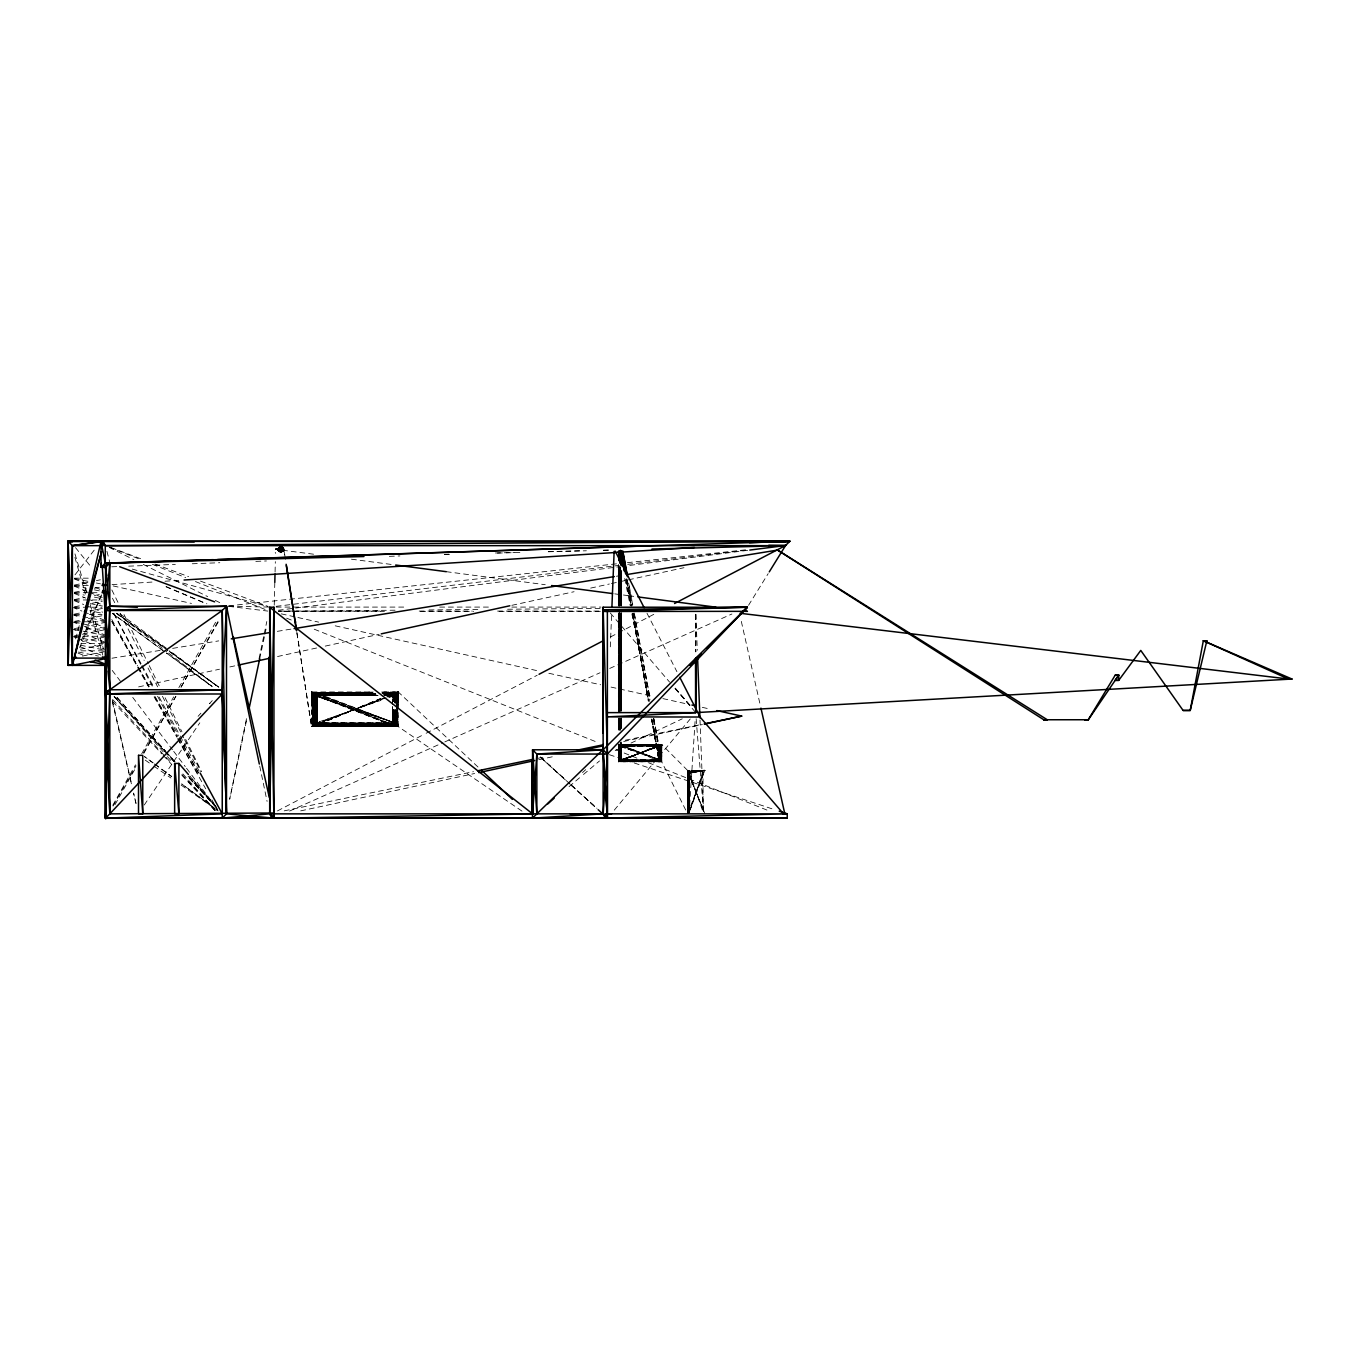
<?xml version="1.0" encoding="UTF-8"?>
<svg xmlns="http://www.w3.org/2000/svg" width="1360" height="1360" viewBox="0 0 1360 1360"><rect width="100%" height="100%" fill="white"/><g stroke="black" fill="none" stroke-linecap="round" stroke-linejoin="round"><path stroke-width="0.75" stroke-dasharray="5 3.75" d="M285.447 559.3L283.815 548.845L281.605 549.627C272.459 546.703 285.039 557.77 282.948 547.332L283.679 549.984L281.707 551.888L277.321 549.491L281.01 552.041L282.387 551.65L282.404 546.873L281.537 548.862L283.662 548.896C282.438 545.343 282.336 550.97 278.783 549.508C276.08 548.029 283.866 548.403 283.781 549.27C283.526 554.064 276.063 551.667 279.089 547.349L278.8 550.936C281.401 544.493 281.945 555.152 282.404 546.873L280.874 549.763L281.775 548.199C288.762 548.862 276.964 555.543 278.749 549.508L281.656 550.137L282.404 546.873L281.35 550.137L282.268 547.111L283.713 549.695L280.347 549.593L281.554 549.593L282.353 546.958C282.217 558.841 284.019 543.813 282.319 551.548L281.724 551.956C275.009 551.48 280.024 546.703 281.877 549.695L283.713 548.845L285.124 558.025M282.302 547.06C283.611 555.815 283.271 540.838 281.724 551.956L281.707 546.686L281.724 551.956L283.39 547.91L281.707 551.871L281.707 546.669L281.01 551.905L279.123 551.174L279.089 547.349C275.893 549.661 283.152 552.687 281.911 549.627L282.863 547.417L283.492 548.607C281.282 554.693 283.152 548.318 280.704 548.76C281.452 554.829 282.013 544.935 283.543 548.607L282.727 550.987L280.313 551.905L279.055 548.148L281.741 547.519L281.622 550.137L281.01 546.584L280.296 551.956L280.347 546.295L281.724 551.956L283.645 549.967L282.965 547.315L282.387 551.65C271.116 549.491 285.243 546.652 282.387 551.65L279.633 551.65L278.358 549.984L279.055 547.315L279.667 551.616L281.554 547.264C285.277 555.373 275.536 551.48 279.055 547.315L280.296 551.939L282.455 551.446L282.931 547.349L283.679 548.556L283.679 550.001L282.965 547.332L282.353 551.616L281.01 551.973L280.296 546.618L279.633 551.684L281.724 551.939L283.781 549.27L282.965 547.332L282.472 550.749L280.296 551.956L278.409 549.984L279.055 547.332L279.633 551.65C281.962 553.061 285.192 548.029 282.404 551.684L281.639 548.114L281.724 551.939L278.426 549.967L279.055 547.332L279.633 551.65L282.268 551.446L283.679 549.27L282.965 547.332L282.931 551.191L283.679 548.556L282.948 547.332L282.387 551.667L283.662 549.984L282.387 551.667L282.404 546.873L282.387 551.667L283.645 549.27L282.948 547.332L282.404 551.65L283.747 549.627L282.931 547.349L283.73 549.695L281.571 548.114L281.741 551.038L279.973 551.072L278.392 549.27L279.072 547.332L279.48 550.817L281.673 551.752L281.707 546.652C277.049 550.188 282.71 553.962 283.611 548.573L282.948 547.332L282.404 551.684L283.39 547.91C286.467 553.86 271.932 543.796 275.536 553.35M281.928 548.114L282.353 551.616L282.37 546.924C282.37 550.766 277.304 548.726 283.781 549.627C279.344 547.604 281.503 551.599 279.48 550.817C277.474 546.601 283.203 547.179 283.679 549.984L283.679 548.556C283.611 552.211 282.506 545.292 279.837 547.247L280.381 551.616L280.398 547.009C282.285 560.388 276.42 542.589 282.489 548.386C282.285 550.477 284.393 550.018 283.679 548.556L283.39 550.647L283.356 547.927C283.611 557.43 282.608 539.155 281.571 551.378C278.732 551.922 279.769 543.83 278.341 550.001L281.588 551.463L281.622 547.009L281.01 551.701L279.242 551.038L278.749 549.882L283.441 549.899L282.778 547.519L281.163 550.137L282.217 547.179L282.183 551.31L279.055 551.225L279.055 547.332L278.63 550.647L281.01 551.769L279.667 551.616L280.313 546.669L281.01 551.956L279.157 551.14L279.055 547.315L278.919 549.831L282.523 550.12L283.679 548.556L283.424 549.916L283.679 548.556L283.407 550.664L282.098 547.4L281.622 550.137L281.418 548.148L281.435 550.137L281.367 548.59L275.757 549.491L279.973 549.525L281.418 548.148L281.69 550.137L281.639 548.131L282.37 551.633L282.914 547.366L283.781 549.695C279.888 550.018 281.996 546.703 281.877 549.627C278.205 551.327 283.951 546.346 283.679 549.27L275.638 549.338L283.781 549.627L281.197 550.137L282.897 547.383C285.26 548.845 280.874 552.432 283.407 547.893C280.432 557.515 287.98 539.733 281.01 552.024L280.313 546.652L279.633 551.684L281.01 551.837L280.568 548.114M282.217 551.378L282.217 547.179L281.282 550.069C281.265 546.992 280.211 549.848 281.282 550.069L281.486 548.114L281.299 550.069L281.758 548.233L281.554 549.644L280.279 549.338L281.707 549.627C281.265 547.451 282.319 547.842 281.01 549.78C280.041 543.915 281.639 556.784 280.942 545.649L282.098 551.157L281.707 548.165L281.316 549.797L279.429 549.338L281.707 549.627C281.486 546.788 280.687 551.191 282.387 546.907L282.37 551.633C282.03 541.195 284.869 553.112 282.727 548.947L282.183 547.247L281.911 550.766L279.973 551.072L278.749 548.675L279.242 547.519L279.973 551.072L281.554 551.293L282.778 547.519L283.186 549.865L280.551 548.845L281.316 549.797L281.826 548.267L282.217 551.378L282.098 547.4L281.554 550.069L281.843 547.757L279.14 548.199L280.432 551.463L282.812 550.307L282.659 547.621L283.696 549.627C277.984 549.27 283.526 547.876 281.843 548.42C281.333 551.582 281.605 545.207 281.877 549.644L283.645 548.896L278.732 547.961L281.18 549.882L281.758 548.216L280.466 549.134L281.724 548.148L281.843 549.627L275.808 549.049L280.687 548.845L281.163 549.831L281.707 548.182L281.129 550.137L281.639 548.131L281.69 550.137L282.217 547.179L282.353 551.548L282.931 547.349C284.478 552.381 282.319 545.343 281.945 549.627L281.911 550.766L278.664 550.63L278.358 548.573C280.296 543.286 279.854 559.079 281.01 547.196L282.047 551.072L281.01 552.041L279.633 546.89L279.004 548.743L283.543 548.607L283.492 549.916L279.004 549.814L282.965 548.148L282.251 550.477L279.82 550.528L279.803 547.179L280.449 551.378L281.554 551.293L278.732 550.596L278.341 548.556L279.106 551.191L279.973 547.485C282.914 552.381 283.594 547.536 283.645 549.967C281.418 542.844 282.081 558.654 281.571 547.179C282.523 559.81 276.097 542.912 279.089 551.191C282.965 544.187 280.687 553.537 281.01 546.516L281.724 551.956L282.404 546.873L281.554 549.644C284.716 554.2 280.126 541.178 279.157 551.14C278.562 546.89 287.198 549.814 282.064 549.627L281.741 547.519L281.911 550.766C274.924 543.762 285.549 551.939 283.696 549.627L281.86 549.644L281.486 548.131L281.316 550.069L281.741 547.519L283.152 549.899L283.492 548.607M282.37 546.924L281.741 549.627L281.673 546.414L281.707 551.905L282.115 545.989L283.288 550.596L282.472 547.808C281.877 556.223 283.747 543.337 283.322 550.613L283.407 547.893L282.897 551.174L282.217 548.029L280.126 547.791C279.055 552.007 282.727 545.751 282.098 551.157L281.503 548.148L281.69 549.882M521.985 811.121L398.259 726.597L393.346 725.73L392.989 709.274M383.095 692.716L393.482 692.682L393.448 700.944L393.482 692.682L382.398 692.92L393.006 692.937L393.006 701.216L393.006 692.937L398.259 691.968L479.995 768.91M397.392 706.503L398.259 726.597L396.627 725.73L396.644 711.314L397.001 725.407L398.259 726.597L398.259 691.968L383.452 691.968M396.644 703.069L396.287 692.937L382.058 692.461L394.638 692.478L394.757 702.661M618.375 749.003L618.375 761.753L661.708 761.753L687.548 813.722L687.548 770.389L661.708 744.43L619.497 744.77L618.919 760.767L661.708 761.753L661.708 744.43L620.075 744.668L619.497 761.447L618.375 761.753L618.375 744.43L660.654 760.087L661.708 761.753L618.375 761.753L660.076 759.968L661.708 761.753L618.953 760.563L620.075 761.549L660.654 761.447L661.708 744.43L618.919 745.45L619.497 760.087L618.375 761.753L618.511 749.054M618.375 719.27L618.375 729.895L618.358 719.44M618.375 710.787L618.409 613.088M618.409 604.588L618.409 564.247M620.058 745.127L620.075 759.968L619.769 761.532L618.375 761.753L618.953 743.648M618.919 728.994L619.089 718.063L619.055 728.688M619.123 612.986L618.936 711.62M619.242 567.919L618.97 606.22L619.191 567.902M619.259 718.454L619.259 729.045L619.072 718.42M619.31 614.482L619.276 711.637L619.208 614.38M619.565 613.054L619.514 711.518L619.378 614.448M661.198 760.563L661.708 761.753L660.654 761.447L660.722 746.028L661.708 744.43L661.708 761.753L660.722 744.923L660.076 759.968L619.769 744.685L619.497 746.13L660.076 759.968L660.484 746.164L661.708 744.43L661.079 761.158L661.708 744.43L660.076 759.968L620.075 744.668L620.075 761.549L620.653 744.77L621.231 760.767L659.6 744.719L659.328 746.164L620.364 760.002L659.77 760.002L660.076 761.549C659.583 727.192 662.966 754.732 658.92 760.767L620.364 760.002L659.906 746.266L660.195 744.719L661.708 744.43L660.076 759.968L619.769 760.002L619.769 745.161L620.075 761.549L620.653 741.914L620.364 761.532L620.364 744.685L659.6 744.719L660.076 761.549L620.075 759.968L618.8 748.323L619.497 761.447L618.596 748.374L618.375 761.753L661.708 744.43L661.708 761.753L660.076 759.968L659.6 744.719L620.364 744.685L620.653 761.447L659.77 760.002L659.906 744.685L620.364 746.215L620.075 744.668L659.906 746.266L661.708 744.43C655.299 745.416 662.133 757.35 659.77 761.532L620.364 761.532L620.364 744.685L659.6 746.249L661.708 744.43L661.708 761.753L653.31 720.103M619.769 730.32L619.786 718.726L619.769 729.3M619.786 711.229L619.82 612.986L619.769 710.277M620.075 761.549L620.075 744.651L619.769 761.532L618.953 760.971L618.953 743.631M620.075 729.861L620.075 718.845L620.075 729.385M620.075 710.838L620.126 613.462L620.075 710.413M620.381 729.912L620.381 718.862L620.364 729.385M620.381 710.923L620.381 613.649L620.364 710.447M620.381 605.404L620.381 567.358L620.364 605.285M620.653 727.804L620.653 718.658L620.653 727.124M620.653 710.838L620.687 613.02L620.653 710.209M620.687 604.775L620.704 570.758L620.653 604.554M618.919 760.767L618.375 744.43L619.259 744.889L619.072 761.158L619.497 744.77L620.075 759.968L619.072 745.059L620.075 759.968L659.498 760.087L659.77 761.532L659.6 744.719L659.073 760.376L621.078 761.158L621.078 742.118L620.364 761.532L620.653 744.77L659.073 746.028L659.498 761.447L620.891 761.328L620.653 744.77M620.891 727.923L621.112 718.267M620.891 710.94L620.908 612.969M621.265 605.829L621.112 570.775L621.231 604.571M621.231 728.603L621.231 718.08L621.078 726.733M621.248 612.799L621.197 710.243L621.129 613.02M620.704 742.39L620.653 761.447L620.891 760.206L659.498 760.087L659.26 761.328L620.891 761.328L621.078 745.059L659.073 744.923L659.073 761.158L620.891 761.328L620.891 744.889L659.328 744.804L659.6 746.249M704.854 813.722L687.548 770.389L704.854 770.389L689.282 772.378L687.973 811.274L687.973 771.273L704.854 770.389L688.534 773.245L688.738 770.967L688.925 811.087L687.548 770.389L689.316 772.089L687.854 811.512L687.548 770.389L689.282 771.783L687.735 812.09L687.548 770.389L704.854 770.389L689.316 812.09L687.854 771.511L704.854 770.389L688.33 811.75M689.214 811.512L689.078 771.273L687.854 771.511L689.282 812.396L689.316 772.089L704.854 770.389L688.33 773.211L688.534 810.934L688.534 770.933L688.143 811.087L689.078 772.905L704.854 770.389L689.078 771.273L687.548 770.389M281.503 548.182L281.639 550.137C280.823 547.009 282.54 549.678 279.905 549.899C281.86 549.321 281.639 546.805 281.299 549.882L281.503 548.148L281.418 550.069C281.741 547.485 280.415 548.93 281.367 550.069L281.639 548.148L281.588 550.069C279.259 545.972 286.892 549.95 275.791 549.457C281.333 550.324 282.098 546.193 282.472 550.749L282.166 547.774C282.081 549.066 279.803 548.165 281.69 550.137M279.905 548.964L281.163 550.137C280.534 547.009 283.985 549.321 278.732 549.066C273.972 552.823 282.863 542.555 279.735 551.497L278.698 550.613C275.774 548.148 283.067 548.947 281.588 549.644L277.1 549.049L280.347 548.964L279.82 550.528L282.047 551.072L282.047 547.485C273.649 554.472 283.696 543.983 282.047 551.072L280.279 551.038L280.347 547.689L280.381 551.616L280.432 547.094C280.228 551.888 281.367 548.862 281.384 548.233C281.316 552.806 281.044 545.02 281.554 550.069L281.418 548.165L280.5 549.695L280.432 547.094L279.888 551.225L280.279 547.519C285.124 549.661 281.027 550.664 282.166 548.947L282.523 550.12L279.004 549.814L279.837 547.247L281.01 551.446L282.047 547.485L282.54 550.817L283.407 547.893L282.965 551.225L282.472 547.808L283.169 550.528C282.778 547.145 283.05 553.01 279.531 550.171C279.191 540.617 281.826 560.286 280.432 547.094L279.973 551.072L279.208 548.233L282.217 548.029L280.126 547.791L281.01 551.361L281.367 548.199L281.418 549.508L281.792 548.488L275.791 549.491L281.877 548.845L282.251 550.477L279.837 549.219L275.706 549.457L279.463 549.066L279.973 551.072L280.109 549.032L281.809 549.627L282.166 547.774M283.39 550.647L282.931 547.349L282.523 550.12L279.973 547.485C278.188 554.183 278.783 547.247 281.588 549.695L280.279 549.066L281.605 549.627L281.282 548.318L281.537 549.576L280.5 549.559L280.466 547.264L280.551 549.729L281.588 549.644L281.265 548.318L280.432 551.463L279.14 548.199L279.123 551.174C279.004 542.164 276.624 556.529 279.191 547.468L279.701 551.548L279.633 546.907L280.364 551.684L280.347 546.805L281.01 551.99L281.724 546.601L281.877 549.627M281.163 549.882L281.01 547.196L281.214 549.644M281.163 548.692L280.5 549.695C285.43 549.678 273.853 547.638 280.177 550.8L282.047 551.072L281.741 547.519L281.911 550.766M282.115 546.584L281.707 551.888L281.741 548.25L281.367 549.423C281.401 547.553 279.922 550.29 281.333 549.1C280.483 547.536 281.214 553.01 279.055 550.409C277.372 548.369 279.055 549.049 275.74 549.457C280.126 550.052 279.99 547.825 280.857 549.865L281.299 548.335L281.316 550.069C284.07 547.655 274.839 548.998 278.698 550.613L279.769 551.446L279.735 547.06L279.055 551.242C276.386 547.995 282.506 548.165 281.435 550.137L281.571 548.131C281.69 550.834 279.123 547.672 283.628 549.015L280.908 548.913L281.741 548.233L281.503 550.137L281.792 548.488L279.497 549.508L279.293 547.57L279.803 551.378L278.613 547.893L279.837 549.457L281.605 548.794L279.497 549.508L278.851 548.029L279.769 551.446L279.701 547.009L278.698 550.613C275.009 547.213 281.503 551.055 281.265 548.488C282.166 547.706 279.956 550.732 281.401 548.658C282.115 548.913 278.766 550.63 281.843 547.757L281.69 551.82L280.942 546.584L280.109 549.406L277.287 549.049L278.341 548.59L278.664 550.63L280.279 549.1L279.497 550.443L280.449 551.378L280.398 547.009M281.639 551.616L281.724 546.601L281.01 552.024L281.01 546.516L280.296 551.956L279.633 546.907L279.089 551.191L278.63 547.91L278.341 550.001L281.758 548.539M397.545 709.886L397.001 723.826L398.259 726.597L311.576 726.597L312.97 723.826L314.993 723.044L394.995 723.044L397.001 723.826L398.259 726.597L314.993 726.189L312.749 725.033L313.344 692.886L373.269 692.104M620.738 727.583L620.755 719.117M620.772 710.651L621.027 613.292M621.044 604.826L621.129 570.962M659.498 760.087L620.891 761.328L620.942 742.254M620.976 727.43L621.01 718.964M621.027 710.481L621.299 613.054M621.316 604.571L621.418 570.69M621.265 743.92L621.231 760.767L658.733 745.484L653.769 718.573M621.214 728.297L621.231 718.063M621.231 711.365L621.554 613.343M621.384 605.557L621.639 571.234M687.854 771.511C688.602 776.951 701.811 767.856 704.854 770.389L687.854 771.511L687.769 811.784L689.316 772.089L703.63 770.967M687.854 810.594L687.973 771.273L689.231 810.339M689.214 812.668L689.214 771.511C685.508 772.99 690.914 773.449 687.854 772.667L703.443 771.086L687.735 772.089L687.548 811.631M281.486 550.069L281.758 548.233C284.087 550.681 270.334 548.182 278.766 549.032C276.879 547.842 278.46 552.84 279.106 547.366L279.072 551.225L278.664 547.927L279.293 550.987L279.497 549.049L275.689 549.406L278.341 548.59L278.851 550.528L278.732 547.961L278.409 549.984L279.208 548.233L279.548 550.749L282.047 551.072M280.942 546.584L280.313 551.888L279.667 546.958L279.735 551.497L279.242 547.519L278.817 549.491L277.491 549.525L280.279 549.525L281.843 547.757C277.457 550.732 283.101 548.726 280.551 548.845L281.282 549.746L281.367 548.199L281.265 549.525L276.063 549.525L279.497 549.1L280.279 551.038L280.347 547.689L280.177 550.8M279.735 551.497L279.072 547.332L278.596 549.916L279.055 547.315L279.055 551.225L278.698 547.944L278.613 550.664L278.392 548.573L277.78 549.797L278.834 549.151L275.791 549.066L279.446 549.1L280.568 550.953L280.602 548.709L280.602 549.678L281.707 548.947L279.905 549.508L280.279 547.519M280.857 549.882L281.01 548.675L281.741 551.038M281.486 548.131L281.588 549.27M282.166 550.783L282.965 547.332L282.948 551.225L283.679 548.556L281.877 549.695M296.888 632.944L311.576 726.597L316.999 725.407L393.346 725.73L393.414 709.461M381.599 692.053L398.259 691.968L397.307 724.608L398.259 726.597L396.151 725.985L396.219 711.603M619.055 711.263L619.395 612.833M619.412 605.013L619.548 566.78M704.854 770.389L689.282 771.783L689.078 812.906L687.973 771.273L687.854 811.512L688.143 771.086L689.044 810.815M687.973 772.905L689.078 772.905L688.143 773.092L688.33 770.967L688.925 813.093L688.925 771.086L687.973 772.905L688.33 810.968L688.925 773.092L688.738 810.968M280.347 548.964L280.449 547.179L280.466 551.293C281.078 544.765 276.811 551.667 278.035 548.624C280.636 550.749 280.364 547.808 280.721 549.78L280.823 549.015M282.965 548.148L283.033 550.443L282.591 548.624C278.562 551.412 278.528 550.001 279.548 547.808L279.65 551.633L279.65 546.924L280.313 551.871L280.364 546.873L280.432 551.463L279.973 549.1L279.82 550.528M393.992 700.893L394.043 692.529L383.52 692.546M653.599 718.59L658.733 745.484L621.078 761.158L620.891 746.011L659.328 744.804L659.328 746.164L620.364 746.215L620.653 760.087L659.498 761.447L659.6 744.719M688.33 770.967L687.973 811.274L688.143 771.086L688.925 811.087M688.534 813.246L688.534 770.933L688.908 810.985M688.738 811.104L688.738 773.211M279.004 548.743L279.548 547.808C278.664 549.678 274.669 550.579 279.055 548.148L279.548 550.749L279.922 547.4M313.548 554.2L275.638 549.338L278.341 548.59L275.74 549.457L279.48 549.525L276.726 549.032L278.341 548.556L278.409 549.984L278.613 547.893L279.123 551.174L278.477 548.607C277.848 550.392 276.947 548.335 278.834 549.457L279.497 548.114L279.548 550.749C278.596 542.81 280.738 554.795 278.936 549.27L283.016 548.743L282.931 551.191L282.863 547.417L282.251 550.477M280.942 545.989L283.322 550.613L283.237 547.995L283.288 550.596C283.084 546.737 276.811 553.146 279.293 547.57L280.313 551.905L280.347 546.805L280.364 551.684M281.35 550.069L281.554 547.264L281.01 551.973M296.888 632.485L311.576 726.597L312.749 725.033L312.97 693.209L311.576 691.968L311.576 726.597L398.259 726.597L396.627 723.503L397.29 710.889M397.001 710.736L396.151 723.248L398.259 726.597L395.59 726.138L394.995 723.044L311.576 691.968L312.749 694.416L312.749 725.033L398.259 726.597L394.995 723.044L311.576 691.968L312.749 693.6L311.576 726.597L312.97 725.407L311.576 691.968L317.22 693.6L316.999 725.407L393.839 725.985L394.502 710.413L394.995 726.189L312.97 725.407L311.576 691.968L372.895 691.968M392.87 709.614L392.989 725.407L316.625 725.73L316.149 692.631L372.98 692.563L314.993 692.427L313.82 723.248L313.344 725.73L311.576 726.597L313.82 725.985L314.381 723.095L315.588 692.478L371.756 692.478M312.749 725.033L314.381 726.138L314.993 723.044L313.82 695.368L313.344 692.886L311.576 691.968L314.993 723.044L393.839 725.985L393.941 709.41L393.839 725.985L316.149 725.985L314.381 692.478L312.97 725.407L312.97 693.209L315.588 726.138L394.995 726.189L397.307 724.608M394.009 699.516L394.043 692.529L393.006 695.164L387.124 697.34M372.572 692.665L316.149 692.631L316.149 725.985L394.4 726.138L394.502 711.416M394.57 703.001L394.638 692.478L393.55 701.386M396.661 710.651L394.995 726.189L314.993 723.044L312.749 693.6L398.259 726.597L397.001 723.826L396.627 725.73L396.151 723.248L395.59 726.138L395.709 709.75M395.76 701.556L395.794 692.682L398.259 691.968L397.239 725.033M618.953 760.971L619.072 745.059L620.075 759.968L619.497 744.77L619.259 761.328L618.953 745.654M621.078 761.158L621.078 745.059L658.903 745.076L620.891 744.889L621.078 761.158L621.197 745.246L659.073 746.028L620.891 760.206L621.231 745.45L658.903 745.076L659.073 746.028L620.653 760.087L659.328 746.164L659.073 744.923L621.078 745.841L620.891 761.328M651.525 718.964L658.92 760.767L659.073 744.923L659.26 761.328L659.073 760.376L620.891 760.206L658.903 745.875L621.078 745.059L658.903 745.875L621.078 760.376L659.073 761.158L659.26 760.206L659.498 761.447L659.77 760.002M619.769 746.215L660.076 759.968L620.075 746.249L659.906 746.266L661.708 744.43L660.365 761.532L660.484 744.804L660.722 746.028M688.925 813.093L689.214 771.511L689.282 811.784L687.735 772.089L689.282 771.783L689.316 809.999L695.249 718.845M279.854 550.783L279.973 547.485L281.01 551.361C281.554 546.737 275.995 551.259 278.341 548.59L277.661 549.644L278.341 548.59C280.398 549.933 272.442 549.695 278.341 548.59L277.78 549.797L277.95 548.964L275.638 549.338L278.018 549.576L278.392 548.573L278.477 549.95L278.341 548.556L278.358 549.984C278.137 546.975 277.508 551.31 278.341 548.59L278.426 549.967L278.358 548.573M394.587 701.964L394.638 692.478L394.094 699.805L394.043 695.572L398.259 691.968L397.63 707.897M395.131 709.852L394.995 726.189L316.149 725.985L316.625 692.886L372.708 692.733M395.199 701.692L395.233 692.529L398.259 691.968L397.443 708.849M688.534 773.245L688.534 770.933L688.738 813.212L688.925 771.086M279.055 551.242L279.055 547.315L278.987 550.443L278.528 548.607L277.95 549.593L278.698 549.151L275.706 549.1L277.865 549.593L276.454 549.049L278.035 549.525L277.95 548.658L278.239 549.967L278.239 548.59L277.236 549.491L278.239 548.59L278.834 549.457L278.987 548.114L282.523 550.443L282.727 547.57M279.089 547.349L278.664 550.63L278.613 547.893L278.732 550.596L278.528 548.607L279.14 550.358L282.591 548.624L279.769 548.08L282.489 548.386L282.54 549.627L283.662 548.896L283.016 549.814L283.781 548.947L283.679 549.984L283.662 548.573L283.679 550.001L280.942 545.649M280.126 547.791L282.489 548.386L279.497 548.437L279.48 550.817L278.851 548.029L279.123 551.174M396.304 710.617L394.995 723.044L314.993 723.044L313.344 692.886L312.97 725.407L313.344 692.886L313.344 723.503L311.576 691.968L313.82 695.368L394.995 723.044L394.4 726.138L316.625 725.73L316.625 692.886L375.751 694.399L313.82 695.368L314.993 726.189L315.588 723.095L380.8 700.434M371.62 693.243L316.999 693.209L316.625 725.73L316.999 693.209L371.892 693.005M618.732 730.014L618.851 719.423M618.936 710.974L620.041 613.632M620.517 571.302L620.143 605.166L620.143 567.103L620.075 605.03M658.92 760.767L659.073 744.923M688.33 810.968L688.738 770.967L688.738 813.212M275.706 549.457C281.027 549.372 274.89 549.032 277.049 549.491L278.698 549.219L275.672 549.219L278.086 549.525L277.95 548.658L278.035 549.933L278.341 548.59L275.672 549.406L278.018 549.049L278.137 549.967M279.65 551.633L280.33 546.737L280.33 551.82L279.633 546.907L279.633 551.684L279.361 547.621L278.919 550.494C278.715 548.556 281.571 548.828 280.466 551.293L280.432 547.094M316.625 725.73L317.22 693.6L371.688 693.345M619.072 760.376L619.259 744.889L620.075 759.968L618.953 745.246M280.857 548.675L280.619 549.729L280.704 548.76M281.656 546.873L281.724 551.956L281.707 546.363M282.863 551.14L282.914 547.366M375.326 694.824L314.993 692.427L314.381 726.138L313.82 692.631L313.344 725.73L311.576 691.968L314.381 723.095L394.995 723.044L396.066 706.707M620.653 761.447L620.891 744.889L620.653 746.13L659.073 746.028L659.328 744.804L659.26 761.328L651.814 719.712M277.865 549.525L275.672 549.151L278.035 549.933L278.035 548.624M312.97 694.79L314.993 723.044L313.82 692.631L313.344 725.73L313.344 692.886M619.259 761.328L620.075 744.668M313.82 692.631L314.381 726.138L314.993 692.427L394.995 723.044L395.709 710.957M314.993 692.427L314.993 726.189L315.588 692.478L376.635 694.773M619.769 744.685L619.497 760.087L619.259 746.011M276.777 549.219L275.791 549.491L277.848 549.508L275.74 549.457L277.236 549.066M313.82 725.985L314.381 692.478M314.993 726.189L315.588 695.521L376.635 695.436M274.244 605.115L274.805 582.352M275.077 571.999L275.332 561.646M280.585 548.845L281.01 551.531M395.641 701.573L396.287 692.937L398.259 691.968L397.392 708.781M660.365 761.532L660.365 760.002L661.708 761.753L660.654 760.087L660.892 761.328L661.708 744.43L660.076 761.549L660.195 744.719L660.365 761.532L661.708 744.43L660.076 761.549L652.307 720.12M279.905 549.899L279.973 547.485L280.279 551.038M283.56 548.947L283.271 549.27M277.151 549.27L276.403 549.27M312.97 693.209L314.993 723.044L314.381 695.521L394.995 723.044L395.335 711.195M395.624 701.335L395.794 695.419L398.259 691.968L388.416 695.895L392.394 694.45L393.006 692.937C392.343 697.731 398.412 695.198 398.259 691.968L397.273 707.965M280.721 549.457L280.585 548.709M280.653 549.134L280.602 549.729M283.628 549.015L282.438 548.947L283.101 548.063L283.101 550.494M282.523 550.12L283.237 547.995L283.135 549.763M278.783 547.995L279.888 551.225L279.854 547.774M279.429 549.933L279.497 548.114L279.531 550.171L279.497 548.437L282.591 548.624L279.14 548.199L279.412 550.868L279.548 547.808L279.191 551.089L279.837 547.247L280.33 551.82L280.313 546.363M282.387 548.947L283.101 548.063L282.608 550.868L282.54 547.74M610.317 646.833L611.677 612.884M282.931 548.947L283.186 548.692M377.4 695.572L314.993 695.572L394.995 723.044L395.539 711.093M395.998 701.131L396.287 692.937L396.746 702.984M281.299 549.882L281.35 548.845M396.474 711.382L396.627 725.73L397.341 710.957M396.168 702.899L396.644 694.841L398.259 691.968L397.137 708.645M395.437 710.396L396.151 725.985L397.137 709.971M660.365 760.002L660.654 761.447L661.708 744.43M396.202 704.667L396.644 693.26L398.259 691.968L397.001 708.05M377.077 695.555L315.588 695.521L394.995 726.189L395.42 709.784L395.59 726.138L396.848 710.056M396.831 708.56L398.259 691.968L396.882 694.45L396.933 708.9M396.525 708.543L398.259 691.968L396.287 695.164L396.253 703.375L396.287 692.937M280.517 549.406L280.568 550.953L280.483 549.576M283.356 547.927L282.965 551.242L282.965 547.315M316.625 692.886L315.588 726.138L316.149 723.248L381.582 699.703M375.7 693.634L317.22 693.6L316.999 725.407L315.588 692.478L315.588 726.138L316.149 692.631L376.38 694.62M394.128 700.927L394.043 692.529L393.482 695.419L393.482 692.682L393.482 695.419L389.521 696.847M394.723 701.947L395.233 692.529L395.352 703.035M375.649 694.178L316.999 693.209L316.999 725.407L392.751 725.033L392.683 707.71M385.169 698.071L316.625 723.503L316.149 725.985L316.625 695.113L393.839 725.985L393.652 709.325L393.839 723.248L392.751 725.033L317.22 725.033L316.149 723.248L393.839 723.248L394.196 708.271M317.22 693.6L375.632 693.94L317.22 694.416L317.305 724.608L392.989 725.407L393.346 723.503L316.625 723.503L392.989 725.407L393.839 723.248L315.588 723.095L394.4 726.138L394.4 723.095L394.995 726.189L394.808 709.886M393.176 709.325L393.346 725.73L393.839 723.248L316.625 723.503L392.989 723.826L393.346 725.73L316.999 694.79L375.819 694.824M395.964 709.682L396.151 725.985L396.627 723.503L397.001 725.407L397.239 724.2M661.198 760.971L660.484 744.804M386.818 697.068L392.632 694.841C394.026 691.305 389.946 699.176 384.693 695.181L393.006 695.164L384.693 694.892M659.073 746.028L621.197 745.246L658.784 745.688L621.197 760.563L658.954 760.971L651.559 719.389M660.195 744.719L660.654 761.447L660.892 760.206L661.708 761.753M246.5 718.658L229.653 799.255L246.908 718.726M259.029 658.733L263.772 636.004M264.214 633.947L266.798 621.537M259.692 658.835L264.537 636.123M264.979 634.049L266.747 625.787M282.778 550.001L283.237 547.995L282.863 549.627L283.016 548.743L279.208 548.233M279.548 549.219L282.489 548.386M75.599 638.911L80.087 622.642M703.069 771.783L689.979 810.152L703.052 772.089L703.018 811.903L689.316 772.089L703.154 771.511M282.591 549.933L283.016 548.743M382.126 693.26L392.632 693.26L392.632 694.841L384.234 694.824L392.632 694.841L393.482 692.682M79.713 647.734L101.66 594.813M81.243 640.492L101.49 594.575M112.795 805.256L135.507 764.83M141.712 753.797L173.706 696.847M178.874 687.65L217.073 619.667M114.988 804.678L135.643 767.924M143.905 753.219L175.899 696.269M181.067 687.072L219.266 619.089M113.033 806.072L136.051 765.816M143.378 753.015L175.797 696.32M181.033 687.174L219.725 619.48M384.88 697.816L316.999 723.826L392.989 723.826L392.989 725.407L316.999 723.826L392.751 725.033L392.547 706.197M621.078 745.059L621.197 760.971L659.073 761.158L621.078 760.376L658.784 745.688L620.891 746.011M748.527 605.319L768.162 573.648M144.279 804.984L199.801 722.823M75.004 574.838L95.812 548.08M614.295 810.118L690.234 718.981M396.882 694.45L396.287 695.164L396.644 693.26L397.307 704.497M198.084 716.312L200.923 713.167M212.279 700.604L209.44 703.749L212.279 700.74M582.505 772.565L585.701 769.675M569.041 786.658L581.876 775.829M583.474 774.486L599.505 760.954M277.457 810.917L424.252 734.23M426.139 733.261L537.166 675.257M610.572 636.922L655.741 613.326M615.179 750.567L682.244 718.828M289.595 811.053L442.867 742.781M444.805 741.914L599.998 672.775M609.705 668.44L731.918 613.989M279.497 548.437L279.803 551.378L279.548 547.808M380.851 698.411L317.305 724.608L317.305 694.008L375.717 693.719M388.552 695.232L392.394 693.634L392.632 694.841L384.251 694.79M380.766 698.819L317.22 725.033L317.305 694.008L375.649 694.042M380.783 698.751L317.305 724.608L392.683 724.608L392.53 708.101M311.576 726.597L380.528 699.04M392.683 724.608L317.22 724.2L380.834 699.04M388.705 697.68L394.638 695.623L388.399 695.623L392.632 693.26L382.16 693.311M138.618 686.885L219.487 669.222M229.857 666.944L236.079 665.584M277.542 656.523L316.948 647.921M325.244 646.102L379.151 634.321M511.87 605.319L574.073 591.719M590.665 588.098L609.331 584.018M611.405 583.559L683.978 567.698M300.713 810.866L474.623 773.5M538.815 759.713L553.299 756.585M623.696 741.472L702.372 724.557M284.24 810.849L473.467 771.664M537.931 758.302L546.244 756.585M625.26 740.231L702.202 724.285M74.392 585.038L88.4 582.216M96.39 580.601L100.402 579.785M74.392 592.297L86.394 589.883M94.401 588.268L100.402 587.061M74.392 599.573L84.388 597.55M94.401 595.527L100.402 594.32M74.392 606.832L82.399 605.217M92.395 603.194L102.391 601.188M74.392 614.091L82.399 612.493M102.391 608.447L90.389 610.878L102.391 613.292M74.392 621.367L80.393 620.16M88.4 618.545L102.391 615.706M74.392 628.626L82.399 627.011M84.388 626.62L108.392 621.775L74.511 621.775M74.392 635.902L80.393 634.678M82.399 634.287L108.392 629.034L74.511 629.034M82.399 641.546L104.397 637.109M80.393 649.213L104.397 644.368M82.399 656.081L104.397 651.644M687.854 811.512L687.973 771.273L687.769 811.784L687.735 772.089L689.282 771.783L689.282 812.396M111.962 658.223L160.106 650.403M172.652 648.363L218.705 640.883M277.321 631.346L291.958 628.966M616.403 576.249L624.784 574.889M278.256 610.266L619.293 566.729M629.816 565.386L747.694 550.341M276.148 606.322L619.293 565.352M627.708 564.349L747.694 550.018M228.735 605.863L616.845 563.788M627.402 562.649L747.626 549.61M112.064 584.613L152.303 582.046M165.002 581.23L181.951 580.159M111.741 566.797L118.099 566.559M128.69 566.151L175.321 564.4M192.27 563.771L219.81 562.717M255.833 561.374L266.441 560.966M389.351 556.342L399.942 555.934M444.601 554.302L448.834 554.2M495.431 552.993L514.505 552.5M548.386 551.616L580.159 550.8M603.449 550.205L611.915 549.984M444.465 554.438L452.931 554.234M497.403 553.078L520.71 552.483M548.25 551.769L586.364 550.783M603.313 550.341L611.728 550.069M621.18 741.948L621.197 760.971L658.954 760.563L658.903 745.076M395.063 610.215L278.324 611.303L384.455 611.337M429.046 609.943L479.978 609.467M507.586 609.229L600.967 608.379M392.462 704.378L392.326 694.042L383.996 694.042L392.394 694.45L384.03 694.484L392.394 694.45L392.632 693.26L392.666 699.448M375.751 694.892L316.999 694.79M376.38 695.215L316.149 695.368L394.4 726.138L394.213 709.325M74.511 578.17L89.335 578.17M74.511 585.446L89.335 585.446M74.511 592.705L99.926 592.705M74.511 599.964L102.034 599.964M74.511 607.24L102.034 607.24M276.199 607.087L405.688 607.087M439.654 607.087L488.478 607.087M511.819 607.087L600.967 607.087M279.446 611.082L294.27 611.082M296.395 611.082L383.214 611.082M419.22 611.082L472.158 611.082M497.573 611.082L599.216 611.082M420.546 611.337L473.62 611.337M499.086 611.337L600.984 611.337M74.511 614.499L80.869 614.499M89.335 614.499L102.034 614.499M74.511 636.293L108.392 636.293M80.869 643.569L104.159 643.569M80.869 650.828L104.159 650.828M383.639 695.147L394.043 695.572L385.067 695.096M387.685 695.572L394.043 695.572M317.22 724.2L392.751 724.2L316.999 723.826M621.197 760.971L658.954 760.971L621.231 745.45L658.733 745.484M384.523 695.164L393.006 695.164M314.993 695.572L377.876 695.606M394.638 695.623L388.348 695.623L392.326 694.042L383.979 693.991M315.588 695.521L377.995 695.606M620.364 746.215L659.906 746.266L659.906 744.685L660.195 746.249M621.078 760.376L658.954 760.563M384.064 694.399L392.394 694.45L384.03 694.314M375.87 694.739L317.22 694.416L375.7 694.45L317.305 694.008L392.751 725.033L392.496 706.435M621.197 760.563L658.954 760.971M228.684 606.135L269.824 607.087M620.891 760.206L659.073 760.376M384.183 694.62L392.632 694.841M228.684 606.339L267.767 611.082M351.458 559.198L391.493 564.468M446.25 571.676L545.241 584.715M614.754 593.861L633.709 596.36M74.392 578.578L88.4 581.4M96.39 583.015L100.402 583.831M74.392 585.837L86.394 588.268M94.401 589.883L100.402 591.09M74.392 593.113L84.388 595.119M94.401 597.142L102.391 598.757M74.392 600.372L82.399 601.987M90.389 603.602L102.391 606.033M74.392 607.648L82.399 609.263M74.392 614.907L104.397 620.959M74.392 622.166L104.397 628.235M74.392 629.442L104.397 635.494M74.392 636.701L104.397 642.753M80.393 645.184L104.397 650.029M78.404 652.052L98.396 656.081M281.299 613.853L295.817 617.066M297.891 617.525L318.631 622.132M335.223 625.821L538.475 670.973M548.845 673.268L600.695 684.777M611.065 687.089L652.545 696.303M662.898 698.598L689.86 704.599M702.304 707.353L708.526 708.73M113.169 585.939L191.471 603.432M132.226 569.092L267.801 606.526M609.382 754.715L775.234 809.88M111.35 547.723L143.038 559.589M154.921 564.043L188.598 576.657M200.498 581.111L267.852 606.339M286.62 618.171L296.48 622.115M314.228 629.204L598.281 742.679M616.029 749.768L769.896 811.24M109.31 547.06L140.641 559.606M152.388 564.315L185.657 577.626M195.449 581.553L267.869 610.555M74.29 578.935L87.55 584.29M95.132 587.35L100.81 589.645M74.29 586.211L87.55 591.566M89.454 592.331L102.714 597.669M74.29 593.47L85.663 598.06M87.55 598.825L102.714 604.945M74.29 600.729L83.759 604.554M85.663 605.319L102.714 612.204M72.403 607.24L81.872 611.065M83.759 611.83L104.601 620.245M72.403 614.499L79.968 617.559M87.55 620.619L104.601 627.504M72.403 621.775L78.081 624.07M85.663 627.13L104.601 634.763M72.403 629.034L76.194 630.564M83.759 633.624L104.601 642.039M72.403 636.293L76.194 637.823M78.081 638.588L104.601 649.298M79.968 646.629L100.81 655.044M78.081 653.123L85.663 656.183M166.175 586.636L206.873 603.806M166.039 586.789L204.799 603.126M109.191 547.4L133.824 559.691M143.293 564.434L207.689 596.615M215.271 600.406L220.949 603.245M145.231 760.121L152.065 764.881M153.782 766.071L170.901 777.988M181.169 785.128L217.107 810.152L181.662 783.921L217.175 810.135M116.637 613.292L167.739 650.284M169.439 651.508L218.824 687.276L169.439 650.522M164.747 651.797L112.336 613.326L164.747 651.865M154.615 764.048L171.513 776.458M154.734 764.065L171.598 776.509M120.054 613.819L167.739 649.247M116.535 613.462L166.872 651.814M168.555 653.089L212.16 686.324M569.976 783.955L539.92 756.823L569.755 783.938M570.758 784.652L596.955 808.299M571.319 785.366L596.411 808.146M540.396 756.925L565.369 779.739M571.608 785.451L596.598 808.282M112.778 701.675L161.738 753.831M163.183 755.361L171.819 764.558M181.9 775.302L215.033 810.594M112.778 699.669L164.628 755.837M166.056 757.333L171.819 763.64M181.9 774.469L215.033 810.458M168.164 755.191L114.104 696.507L166.039 754.987M114.24 696.507L168.232 755.191M116.943 697.595L168.164 754.154M169.592 755.735L175.287 762.008L166.804 752.522M188.088 776.152L216.546 807.585L189.55 777.682M117.079 697.459L165.393 750.941M167.433 756.568L171.649 761.311M182.886 773.925L215.203 810.22M610.283 612.986L669.579 682.091M675.189 688.109L690.506 705.806M675.257 688.313L690.455 705.942M675.002 688.415L695.657 712.487M75.514 547.638L91.273 567.137M398.259 726.597L395.59 723.095L395.59 726.138M112.234 670.429L122.485 683.927M132.736 697.408L172.431 749.7M173.723 751.4L185.249 766.581M186.524 768.264L215.985 807.058M111.996 621.316L149.651 687.174M154.87 696.32L177.888 736.559M178.942 738.378L198.815 773.143M111.775 621.52L136.646 665.499M137.581 667.488L149.022 687.565M154.088 696.898L176.868 737.205M177.837 739.194L205.717 788.834M211.905 799.867L218.11 810.9M111.775 619.497L137.581 665.907M138.618 667.76L148.937 686.324M155.125 697.459L176.8 736.44M177.837 738.293L198.492 775.421M214.999 805.12L218.11 810.696M113.985 613.513L141.049 663.595M142.052 665.448L154.071 687.718M159.086 696.983L179.129 734.094M180.132 735.947L199.172 771.188M113.815 613.734L140.658 664.36M141.661 666.23L152.609 686.851M157.573 696.235L178.466 735.607M179.452 737.494L199.359 774.996M647.003 613.258L676.906 671.67M112.455 598.213L115.328 603.874M120.139 613.309L144.177 660.45M148.019 667.998L157.641 686.851M162.452 696.286L183.6 737.783M184.569 739.653L200.923 771.715M111.843 589.951L118.388 603.194M123.998 614.55L148.308 663.731M149.243 665.618L159.528 686.443M165.138 697.782L181.951 731.833M185.691 739.415L201.586 771.579M687.735 772.089L704.072 811.835L687.769 771.783L687.735 812.09M74.97 553.894L86.513 592.399M90.168 604.554L103.53 649.145M74.919 557.43L85.374 594.082M90.032 610.368L102.816 655.18M278.936 549.27L279.004 549.814M106.93 551.31L109.973 562.938M112.37 702.202L131.631 784.805M112.336 699.941L131.75 784.754M741.319 621.401L760.461 706.044M259.743 766.105L267.087 801.397M624.716 578.493L630.19 605.557M631.873 613.887L649.519 701.352M396.882 693.634L396.967 704.497M393.839 723.248L394.4 726.138M626.824 578.799L632.009 605.88M633.454 613.088L649.961 699.635M625.906 579.224L630.955 606.152M632.502 614.448L648.431 699.397M628.592 582.981L632.842 605.863M634.389 614.193L650.267 699.499M653.752 718.233L658.784 745.28M629.289 586.109L632.723 604.724M634.253 613.003L649.944 697.867M626.161 579.751L630.802 604.826M632.349 613.19L648.567 700.944L632.825 613.581M652.052 719.746L659.77 761.532L659.906 744.685L660.076 761.549M661.028 745.28L661.079 760.376M626.705 580.652L631.227 605.591L626.756 580.125M632.74 613.904L648.567 701.182M651.95 719.882L659.498 761.447M626.858 580.295L631.329 605.268M632.689 613.394L648.227 700.876M626.79 578.969L631.584 606.135M633.063 614.499L648.21 700.162M282.115 548.726L282.472 550.749M696.15 718.76L703.443 810.934M619.072 745.841L619.769 760.002M311.576 691.968L313.82 723.248M313.344 695.113L314.993 723.044M695.895 614.312L697.289 650.25M699.992 720.018L703.528 810.917M279.361 547.621L279.361 550.936M395.318 701.913L395.794 692.682L395.913 703.086M394.825 710.379L394.995 723.044M393.006 692.937L393.074 701.284M392.513 704.106L392.394 693.634L384.047 693.634L392.394 693.634L392.462 699.839M688.925 773.092L689.078 811.274L689.078 771.273L689.078 812.906M396.95 710.957L397.001 725.407L397.001 723.826M312.749 724.2L312.664 694.008L312.664 724.608M621.095 570.146L621.112 606.203M621.163 718.556L621.18 727.158M619.888 613.683L620.007 711.212M620.024 719.695L620.041 730.286M619.65 614.363L619.735 711.45M619.735 719.899L619.735 728.348M619.344 568.004L619.378 605.999M619.463 719.984L619.463 728.416M618.902 568.684L618.919 604.418M618.936 720.018L618.953 728.433M396.984 706.588L397.001 725.407M660.654 760.087L660.654 761.447M621.078 571.744L621.18 605.914M621.078 614.21L621.078 709.75M620.874 572.254L620.874 606.169M620.874 614.635L620.891 709.988M620.891 718.471L620.891 726.937M619.769 568.616L619.769 604.554M619.497 568.667L619.497 604.588M619.497 613.037L619.497 710.226M618.936 567.97L618.936 606.067M618.953 612.833L618.953 709.818M618.341 564.995L618.358 605.2M618.358 613.666L618.358 710.974M396.627 723.503L396.627 725.73M396.151 723.248L396.151 725.985M393.346 723.503L393.346 725.73M392.989 723.826L392.989 725.407M279.973 547.485L279.973 551.072M280.296 546.635L280.296 551.922L280.296 546.618M619.497 745.297L619.497 760.087L619.48 745.297M619.514 718.675L619.497 729.232L619.497 718.675M619.582 567.936L619.565 605.931L619.599 567.919M619.803 567.035L619.803 605.2L619.837 567.035M695.776 614.244L695.793 651.916L695.657 614.244M619.038 718.25L619.004 728.79L618.953 718.25M281.724 546.635L281.69 551.82L281.724 546.635M278.63 547.91L278.613 550.664L278.613 547.893M393.482 695.419L387.158 695.419L393.482 695.419M376.754 695.402L316.149 695.368L376.873 695.351M167.807 650.216L116.773 613.275L167.807 650.284M218.824 687.14L169.507 651.44L218.824 687.276M212.092 686.545L166.447 653.038L212.092 686.681M152.915 762.807L144.466 756.585L153.034 762.824M173.859 761.362L169.592 756.721L173.91 761.362M216.546 807.687L188.088 776.798L216.546 807.687M212.755 802.723L189.72 775.999L212.789 802.825M135.966 803.403L133.569 793.067L136.017 803.386M279.293 550.987L279.191 547.468L279.242 551.038M279.888 551.225L279.803 547.179L279.837 551.31"/><path stroke-width="1.5" d="M106.284 665.363L68 665.363L68.136 541.382L103.139 541.246L103.139 545.649L72.403 545.649L68 541.246L789.854 541.246L785.587 545.496L769.25 571.897M783.003 818.023L787.236 818.125L105.434 818.261L105.57 610.487L109.82 606.22L226.491 606.22L259.318 764.031M269.705 796.977L269.807 632.434M603.024 749.989L602.99 745.416L607.376 818.125L532.44 818.261L532.576 749.785L603.126 749.785L747.303 607.223L603.126 607.223L603.126 813.858L605.251 818.125L787.236 818.261L787.236 813.722L783.003 813.722M603.007 733.074L603.126 609.79L747.303 607.223L607.376 754.052L603.126 813.858L532.576 818.125L271.813 818.261L271.813 813.858L603.126 813.858L570.044 813.79M603.126 754.052L607.376 818.125L607.427 752.879M619.157 560.252L619.191 550.987L619.072 560.133M620.075 562.938L620.143 552.347L620.075 558.671M620.381 563.125L620.381 550.46M621.112 564.434L621.112 551.735M621.248 564.366L621.248 551.735M695.657 708.305L695.725 660.229M105.485 664.853L105.434 694.144L109.82 689.741L222.241 610.487L226.491 606.22L226.491 813.858L222.241 818.125L105.434 818.261L105.57 567.341L109.82 563.091L789.701 541.382L68.136 541.382L68.68 572.9M532.559 760.155L532.457 814.113L532.44 760.036L532.576 813.96L271.813 818.261L284.529 818.04M268.974 794.393L269.603 657.628M274.091 817.972L105.57 818.125L106.76 758.795M273.938 607.223L273.938 818.125L269.688 813.858L273.938 607.223L269.688 607.223L269.688 813.858L271.813 818.125L245.038 818.04M274.805 582.352L275.009 574.056M200.175 773.041L222.241 813.858L105.57 818.125L109.82 689.741L109.82 608.345L105.57 608.345L109.82 689.741L105.57 691.866L109.82 813.858L105.434 818.261M105.57 691.866L109.82 606.22L105.57 567.341L101.014 567.341L105.264 563.091L105.264 545.649L103.139 541.382L68 541.246L68.136 665.363L72.403 545.649L101.014 541.382L194.242 541.96M611.932 606.509L614.142 551.344M273.853 813.008L109.82 813.858L105.57 693.991L106.709 671.024M532.44 818.261L536.843 813.858L532.576 749.785L536.843 754.052L532.576 813.858L269.688 607.223L273.938 818.125L226.491 813.858L222.241 693.991L105.57 693.991L105.434 691.866L109.82 691.866L109.82 813.858L222.241 693.991M363.987 556.529L109.82 563.091L101.014 567.341L101.337 563.346M651.984 549.032L785.451 545.649L105.264 545.649L101.014 541.382L105.264 563.091L109.82 563.091L105.57 608.345L109.82 606.22L137.394 607.274M1183.115 710.481L1190.204 710.481L1206.847 640.764L1203.328 640.764L1190.221 710.447L1183.098 710.447L1140.768 650.42L1118.702 680.374L1115.234 680.357L1118.702 675.104L1115.234 675.121L1088.272 719.746L1043.783 719.746L777.58 550.069L626.858 574.549M249.118 708.39L259.692 658.835M76.517 664.564L72.539 665.363L101.014 541.382L101.014 567.341M74.018 659.175L86.768 605.506M75.65 653.191L101.575 551.735M85.255 611.065L88.043 600.848M89.165 596.751L101.456 551.769M1088.272 719.746L1084.804 719.746L1088.306 719.746L1118.736 675.121L1115.234 675.121M690.03 665.499L701.233 654.143M707.166 648.091L714.595 640.526M719.066 635.987L747.303 607.223L603.126 611.473L747.439 611.337L743.24 610.776M743.053 611.473L747.303 607.223M603.126 749.785L584.409 749.751L602.99 749.649L536.843 813.858L536.843 754.052L603.126 749.785L607.376 754.052L536.843 754.052M621.027 551.446L618.205 551.65M547.859 803.896L554.166 798.201M539.053 674.271L603.041 640.849M674.56 603.5L785.587 545.496L768.638 545.496M238.153 665.142L269.246 658.342M381.225 633.862L509.796 605.778M478.771 772.599L534.667 760.597M584.358 749.921L602.99 745.909M704.446 724.115L741.71 716.108L716.822 710.583M477.632 770.797L533.766 759.169M577.439 750.125L602.395 744.957M704.293 723.86L741.71 716.108M76.398 657.288L72.403 658.104L106.284 658.104M72.267 541.892L68.136 541.382L72.403 665.363L106.386 658.495M68 665.363L74.273 664.343M231.268 638.843L268.94 632.706M294.066 628.626L614.312 576.589M103.139 541.382L72.403 545.649L72.403 665.363M749.802 550.069L785.587 545.496M222.241 818.125L269.688 813.858M184.059 580.023L694.416 547.468M781.235 541.926L789.701 541.382M697.901 712.504L1292 679.031L1203.379 640.764L1206.847 640.764M695.657 712.487L695.657 658.138L695.793 712.623L607.512 716.873L700.179 717.026M770.78 541.96L789.854 541.246L105.264 545.649M105.57 693.991L222.241 689.741L226.491 606.22L105.57 610.487L109.82 689.741L222.241 689.741L226.491 813.858L222.241 610.487L105.57 610.487M105.264 563.091L170.952 561M175.185 560.864L213.333 559.657M217.566 559.521L647.734 545.887M749.445 542.657L789.854 541.246M605.251 818.261L613.717 818.04L605.251 818.261L605.251 813.858L611.592 813.858M787.236 813.722L783.003 813.824L787.236 813.858L779.229 811.206M615.978 818.057L528.343 818.04M605.251 818.125L787.236 813.858L605.251 813.858M1047.251 719.746L1043.783 719.746L1047.251 719.746L777.58 550.069M102.034 585.446L106.284 585.446M102.034 592.705L106.284 592.705M602.99 700.91L602.99 609.79L607.376 609.79L607.376 818.125M1292 679.031L1288.498 679.031L1203.379 640.764M1115.234 680.357L1118.736 680.357L1118.702 675.104M607.512 712.623L695.793 712.623M138.516 755.344L142.766 755.344L142.766 813.722L138.516 813.722L138.516 755.344L142.766 813.722M178.891 763.436L178.891 813.722L174.641 813.722L174.641 763.436L178.891 763.436L188.377 774.435M768.502 545.53L785.451 545.649M215.866 818.006L222.241 818.261L222.241 610.487M603.364 818.006L607.512 818.261L602.99 813.722M740.095 613.275L1288.532 679.031M395.692 565.029L446.25 571.676M551.565 585.548L612.646 593.589M637.925 596.921L715.853 607.172M102.391 584.222L106.386 585.038M102.391 591.498L106.386 592.297M102.391 656.88L106.386 657.696M90.389 661.725L106.386 664.955M691.934 705.058L696.082 705.976M119.714 566.746L214.625 601.834M102.714 590.41L106.505 591.94M95.132 660.008L106.505 664.598M598.145 809.693L602.837 813.977M481.542 770.355L512.397 799.391M698.751 715.547L783.088 813.314M615.179 551.106L644.113 607.614M679.796 677.314L700.043 716.873M760.937 708.118L784.737 813.416M233.393 637.092L269.331 797.538M625.957 573.767L621.605 551.021L625.651 573.886M620.857 552.296L624.342 570.928M622.778 551.769L627.419 576.742M622.778 550.919L627.368 575.756M620.755 550.511L624.614 571.404M105.366 567.426L106.709 575.433M286.11 564.264L296.548 630.853M286.433 565.573L296.548 630.394M174.641 763.436L178.891 813.722M102.306 566.644L106.709 638.061M105.927 614.567L106.131 618.8M697.544 656.591L699.924 717.893M603.126 607.223L607.376 754.052M269.042 657.424L269.569 794.359M695.725 658.206L695.793 708.441M621.078 551.072L621.095 565.913M619.82 552.194L619.82 562.785L619.854 551.65L619.769 560.15M619.344 559.572L619.191 550.987M602.99 609.79L603.075 700.995M603.075 744.43L603.075 750.754M105.434 614.703L105.434 618.953M105.468 663.442L105.57 818.125M620.874 551.072L620.874 557.43M620.364 550.579L620.364 558.994M619.497 551.769L619.497 560.218M268.872 657.424L268.872 794.359M109.82 563.091L109.82 606.22M105.723 665.108L105.723 818.873M68 541.246L68.136 665.363M619.582 551.038L619.582 561.595L619.599 551.038M620.704 551.735L620.704 560.235L620.653 551.735M105.57 614.635L105.553 618.817L105.723 614.55"/></g></svg>
